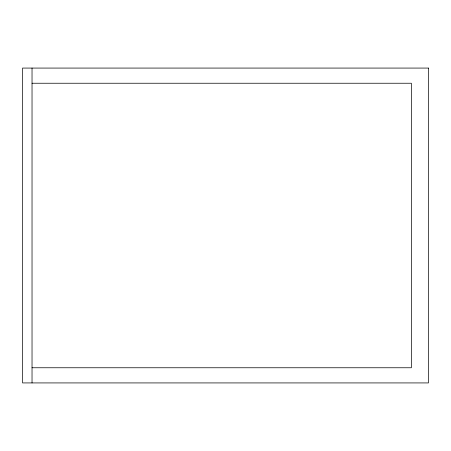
<?xml version="1.0" encoding="UTF-8"?>
<svg xmlns="http://www.w3.org/2000/svg" width="451" height="451" viewBox="0 0 451 451"><rect width="100%" height="100%" fill="white"/><g stroke="black" fill="none" stroke-linecap="round" stroke-linejoin="round"><path stroke-width="0.68" d="M32.032 83.243L411.38 83.243L411.38 367.757L32.032 367.757M32.032 68.073L32.032 382.927M428.45 68.073L22.55 68.073L22.55 382.927L428.45 382.927L428.45 68.073"/></g></svg>
